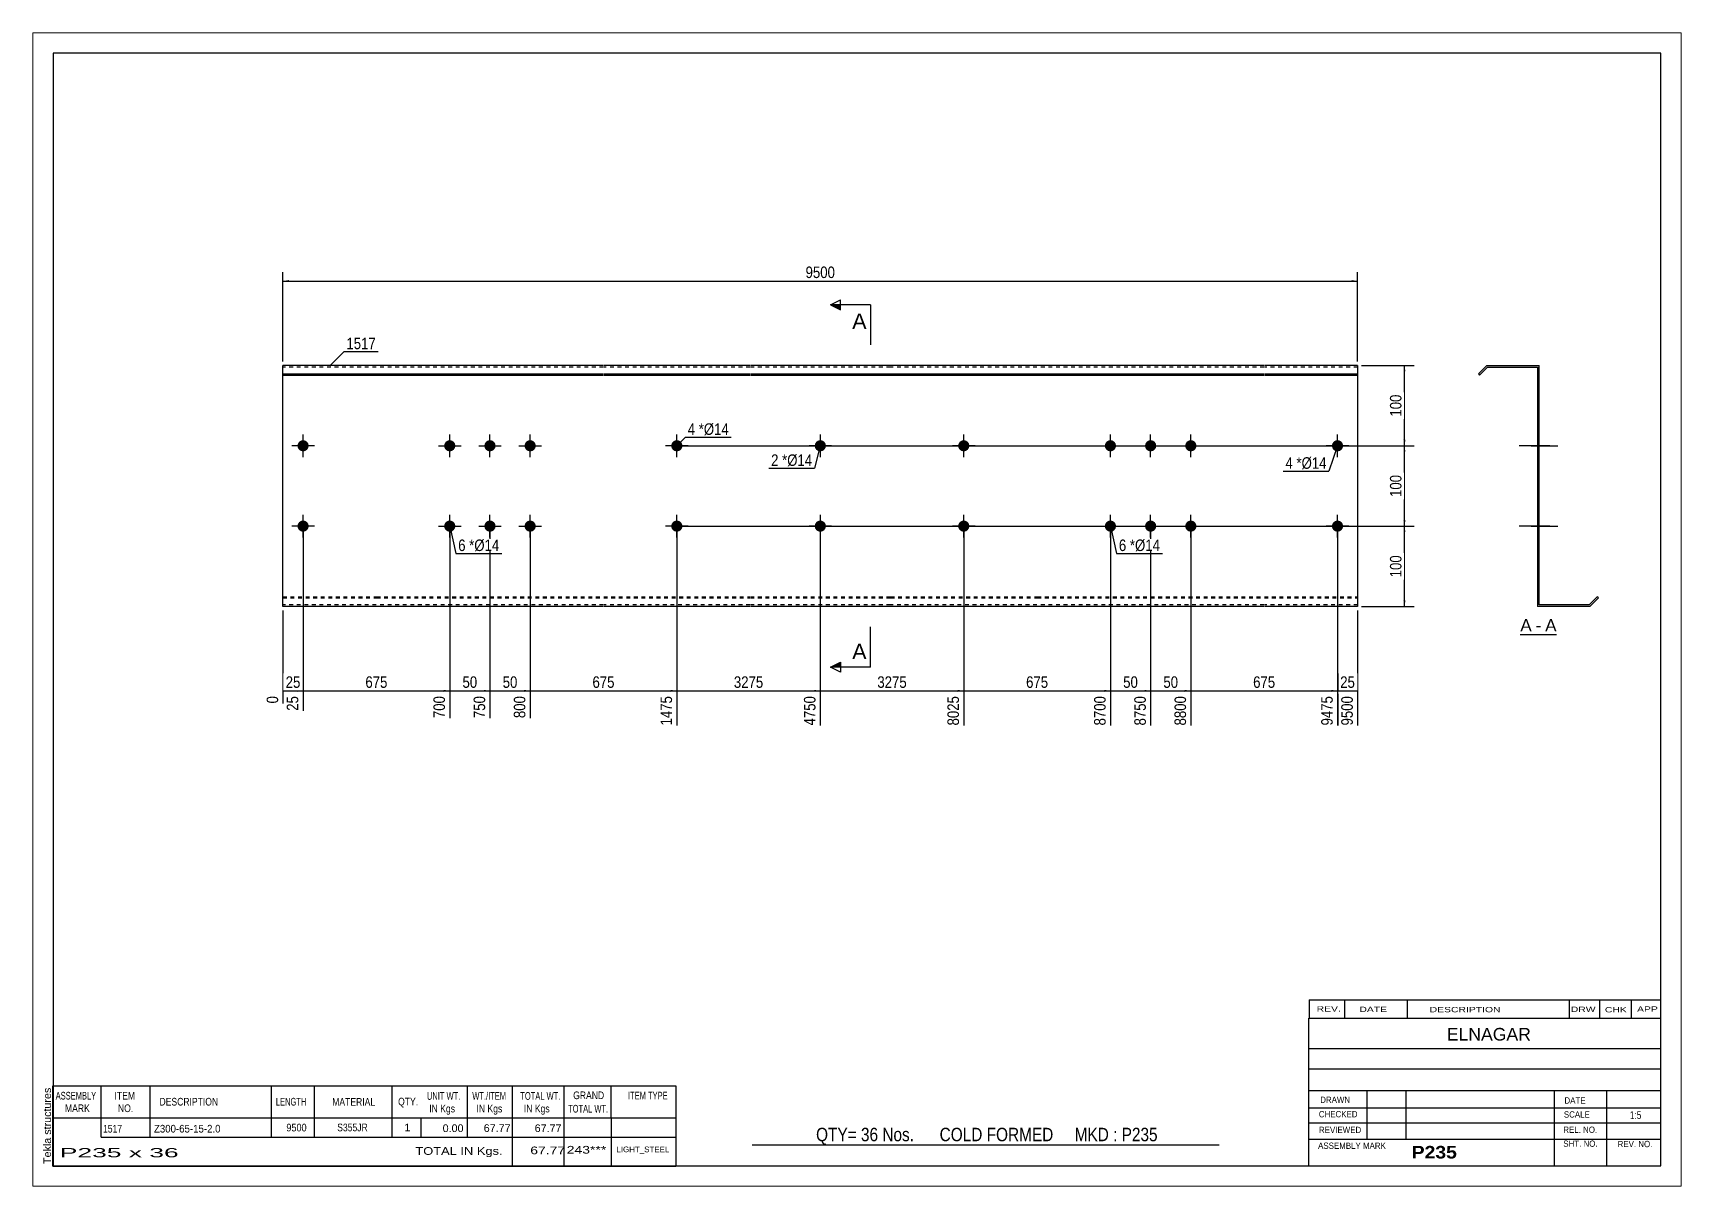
# Paper-space layout 'Layout1' of a CAD drawing. Header units: millimetres. Extents: x 0 to 410, y 0 to 287.
# The model-space entities are those that its viewports show. They can reach past a viewport. Long polylines and large blocks are cut down to what shows.
import ezdxf

# ---------------------------------------------------------------- set-up
doc = ezdxf.new("R2010")
doc.units = ezdxf.units.MM
doc.linetypes.add('DXK_LINE_DOT1', pattern=[1.8814, 0.9407, -0.9407])
doc.layers.add('Viewport layer', color=7, linetype='Continuous', plot=False)
doc.styles.add('Arial', font='ARIAL.TTF', dxfattribs={"height": 0.2})
doc.styles.add('Arial Bold', font='ARIALBD.TTF', dxfattribs={"height": 0.2})
doc.styles.add('Arial Narrow', font='ARIALN.TTF', dxfattribs={"height": 0.2})

# ---------------------------------------------------------------- blocks, each defined once
blk = doc.blocks.new('Unknown-629086975-1628')
at = {"color": 5, "linetype": 'Continuous'}
for p, q in [((342.8, 107.75), (-57.2, 107.75)), ((-57.2, 107.75), (-57.2, -169.25)), ((342.8, -169.25), (342.8, 107.75)), ((-57.2, -169.25), (342.8, -169.25))]:
    blk.add_line(p, q, dxfattribs=at)
at = {"color": 174, "linetype": 'Continuous', "style": 'Arial'}
blk.add_text('Tekla structures', height=1.9102, rotation=90, dxfattribs=at).set_placement((-57.7, -168.75))
blk = doc.blocks.new('Unknown-629086975-12 - 1230')
at = {"color": 7, "linetype": 'Continuous'}
blk.add_line((307.81, -36.95), (316.84, -36.95), dxfattribs=at)
at = {"color": 0, "linetype": 'Continuous'}
blk.add_wipeout([(310.65, -36.2), (310.65, -33), (307.81, -33), (307.81, -36.2)], dxfattribs=at)
blk.add_wipeout([(313.03, -36.2), (313.03, -33), (311.61, -33), (311.61, -36.2)], dxfattribs=at)
at = {"color": 96, "linetype": 'Continuous', "style": 'Arial'}
blk.add_text('A', height=3.06, dxfattribs=at).set_placement((307.81, -36.2))
at = {"color": 0, "linetype": 'Continuous'}
blk.add_wipeout([(316.84, -36.2), (316.84, -33), (313.99, -33), (313.99, -36.2)], dxfattribs=at)
at = {"color": 96, "linetype": 'Continuous', "style": 'Arial'}
for s, p in [('-', (311.61, -36.2)), ('A', (313.99, -36.2))]:
    blk.add_text(s, height=3.06, dxfattribs=at).set_placement(p)
blk = doc.blocks.new('Bolt-629086975-1223 - 1203')
at = {"linetype": 'Continuous'}
for points in [[(40.09, 10, -1), (42.89, 10, -1)], [(50.09, 10, -1), (52.89, 10, -1)], [(60.09, 10, -1), (62.89, 10, -1)], [(40.09, -10, -1), (42.89, -10, -1)], [(50.09, -10, -1), (52.89, -10, -1)], [(60.09, -10, -1), (62.89, -10, -1)]]:
    blk.add_hatch(color=3, dxfattribs=at).paths.add_polyline_path(points)
at = {"color": 3, "linetype": 'Continuous'}
for p, q in [((41.49, 7.2), (41.49, 12.8)), ((51.49, 7.2), (51.49, 12.8)), ((61.49, 7.2), (61.49, 12.8)), ((38.69, 10), (44.29, 10)), ((48.69, 10), (54.29, 10)), ((58.69, 10), (64.29, 10)), ((41.49, -12.8), (41.49, -7.2)), ((51.49, -12.8), (51.49, -7.2)), ((61.49, -12.8), (61.49, -7.2)), ((38.69, -10), (44.29, -10)), ((48.69, -10), (54.29, -10)), ((58.69, -10), (64.29, -10))]:
    blk.add_line(p, q, dxfattribs=at)
blk = doc.blocks.new('Part-629086975-1218 - 1203')
at = {"color": 2, "linetype": 'Continuous'}
for p, q in [((0, -30), (0, 30)), ((23.19, 30), (0, 30)), ((79.68, 30), (23.29, 30)), ((116.17, 30), (79.78, 30)), ((151.07, 30), (116.27, 30)), ((187.56, 30), (151.17, 30)), ((244.05, 30), (187.66, 30)), ((267.34, 30), (244.15, 30)), ((267.34, 30), (267.34, -30)), ((0, 27.88), (23.19, 27.88)), ((0, 27.6), (23.19, 27.6)), ((23.29, 27.88), (79.68, 27.88)), ((23.29, 27.6), (79.68, 27.6)), ((79.78, 27.88), (116.17, 27.88)), ((79.78, 27.6), (116.17, 27.6)), ((116.27, 27.88), (151.07, 27.88)), ((116.27, 27.6), (151.07, 27.6)), ((151.17, 27.88), (187.56, 27.88)), ((151.17, 27.6), (187.56, 27.6)), ((187.66, 27.88), (244.05, 27.88)), ((187.66, 27.6), (244.05, 27.6)), ((244.15, 27.88), (267.34, 27.88)), ((244.15, 27.6), (267.34, 27.6)), ((23.19, -30), (0, -30)), ((79.68, -30), (23.29, -30)), ((116.17, -30), (79.78, -30)), ((151.07, -30), (116.27, -30)), ((187.56, -30), (151.17, -30)), ((244.05, -30), (187.66, -30)), ((267.34, -30), (244.15, -30))]:
    blk.add_line(p, q, dxfattribs=at)
at = {"color": 7, "linetype": 'DXK_LINE_DOT1'}
for p, q in [((23.19, 29.6), (0, 29.6)), ((79.68, 29.6), (23.29, 29.6)), ((116.17, 29.6), (79.78, 29.6)), ((151.07, 29.6), (116.27, 29.6)), ((187.56, 29.6), (151.17, 29.6)), ((244.05, 29.6), (187.66, 29.6)), ((267.34, 29.6), (244.15, 29.6)), ((0, -27.6), (23.19, -27.6)), ((0, -27.88), (23.19, -27.88)), ((23.29, -27.6), (79.68, -27.6)), ((23.29, -27.88), (79.68, -27.88)), ((79.78, -27.6), (116.17, -27.6)), ((79.78, -27.88), (116.17, -27.88)), ((116.27, -27.6), (151.07, -27.6)), ((116.27, -27.88), (151.07, -27.88)), ((151.17, -27.6), (187.56, -27.6)), ((151.17, -27.88), (187.56, -27.88)), ((187.66, -27.6), (244.05, -27.6)), ((187.66, -27.88), (244.05, -27.88)), ((244.15, -27.6), (267.34, -27.6)), ((244.15, -27.88), (267.34, -27.88)), ((23.19, -29.6), (0, -29.6)), ((79.68, -29.6), (23.29, -29.6)), ((116.17, -29.6), (79.78, -29.6)), ((151.07, -29.6), (116.27, -29.6)), ((187.56, -29.6), (151.17, -29.6)), ((244.05, -29.6), (187.66, -29.6)), ((267.34, -29.6), (244.15, -29.6))]:
    blk.add_line(p, q, dxfattribs=at)
blk = doc.blocks.new('Bolt-629086975-1219 - 1203')
at = {"linetype": 'Continuous'}
for points in [[(167.96, 10, -1), (170.76, 10, -1)], [(260.94, 10, -1), (263.74, 10, -1)]]:
    blk.add_hatch(color=3, dxfattribs=at).paths.add_polyline_path(points)
at = {"color": 3, "linetype": 'Continuous'}
for p, q in [((169.36, 7.2), (169.36, 12.8)), ((262.34, 7.2), (262.34, 12.8)), ((172.16, 10), (166.56, 10)), ((265.14, 10), (259.54, 10))]:
    blk.add_line(p, q, dxfattribs=at)
blk = doc.blocks.new('Bolt-629086975-1220 - 1203')
at = {"linetype": 'Continuous'}
for points in [[(204.45, 10, -1), (207.25, 10, -1)], [(214.45, 10, -1), (217.25, 10, -1)], [(224.45, 10, -1), (227.25, 10, -1)], [(204.45, -10, -1), (207.25, -10, -1)], [(214.45, -10, -1), (217.25, -10, -1)], [(224.45, -10, -1), (227.25, -10, -1)]]:
    blk.add_hatch(color=3, dxfattribs=at).paths.add_polyline_path(points)
at = {"color": 3, "linetype": 'Continuous'}
for p, q in [((205.85, 7.2), (205.85, 12.8)), ((215.85, 7.2), (215.85, 12.8)), ((225.85, 7.2), (225.85, 12.8)), ((203.05, 10), (208.65, 10)), ((213.05, 10), (218.65, 10)), ((223.05, 10), (228.65, 10)), ((205.85, -12.8), (205.85, -7.2)), ((215.85, -12.8), (215.85, -7.2)), ((225.85, -12.8), (225.85, -7.2)), ((203.05, -10), (208.65, -10)), ((213.05, -10), (218.65, -10)), ((223.05, -10), (228.65, -10))]:
    blk.add_line(p, q, dxfattribs=at)
blk = doc.blocks.new('Bolt-629086975-1221 - 1203')
at = {"linetype": 'Continuous'}
for points in [[(167.96, -10, -1), (170.76, -10, -1)], [(260.94, -10, -1), (263.74, -10, -1)]]:
    blk.add_hatch(color=3, dxfattribs=at).paths.add_polyline_path(points)
at = {"color": 3, "linetype": 'Continuous'}
for p, q in [((169.36, -12.8), (169.36, -7.2)), ((262.34, -12.8), (262.34, -7.2)), ((172.16, -10), (166.56, -10)), ((265.14, -10), (259.54, -10))]:
    blk.add_line(p, q, dxfattribs=at)
blk = doc.blocks.new('Bolt-629086975-1222 - 1203')
at = {"linetype": 'Continuous'}
for points in [[(3.6, 10, -1), (6.4, 10, -1)], [(96.58, 10, -1), (99.38, 10, -1)]]:
    blk.add_hatch(color=3, dxfattribs=at).paths.add_polyline_path(points)
at = {"color": 3, "linetype": 'Continuous'}
for p, q in [((5, 7.2), (5, 12.8)), ((97.98, 7.2), (97.98, 12.8)), ((7.8, 10), (2.2, 10)), ((100.78, 10), (95.18, 10))]:
    blk.add_line(p, q, dxfattribs=at)
blk = doc.blocks.new('Bolt-629086975-1224 - 1203')
at = {"linetype": 'Continuous'}
for points in [[(3.6, -10, -1), (6.4, -10, -1)], [(96.58, -10, -1), (99.38, -10, -1)]]:
    blk.add_hatch(color=3, dxfattribs=at).paths.add_polyline_path(points)
at = {"color": 3, "linetype": 'Continuous'}
for p, q in [((5, -12.8), (5, -7.2)), ((97.98, -12.8), (97.98, -7.2)), ((7.8, -10), (2.2, -10)), ((100.78, -10), (95.18, -10))]:
    blk.add_line(p, q, dxfattribs=at)
blk = doc.blocks.new('Bolt-629086975-1225 - 1203')
at = {"linetype": 'Continuous'}
for points in [[(135.07, 10, -1), (132.27, 10, -1)], [(135.07, -10, -1), (132.27, -10, -1)]]:
    blk.add_hatch(color=3, dxfattribs=at).paths.add_polyline_path(points)
at = {"color": 3, "linetype": 'Continuous'}
for p, q in [((133.67, 12.8), (133.67, 7.2)), ((136.47, 10), (130.87, 10)), ((133.67, -7.2), (133.67, -12.8)), ((136.47, -10), (130.87, -10))]:
    blk.add_line(p, q, dxfattribs=at)
blk = doc.blocks.new('Part-629086975-1232 - 1230')
at = {"color": 2, "linetype": 'Continuous'}
for p, q in [((299.52, 30), (297.4, 27.88)), ((297.68, 27.6), (299.69, 29.6)), ((299.52, 30), (312.52, 30)), ((299.69, 29.6), (312.12, 29.6)), ((312.12, 29.6), (312.12, -30)), ((312.52, -29.6), (312.52, 30)), ((297.4, 27.88), (297.68, 27.6)), ((326.96, -27.6), (324.96, -29.6)), ((325.12, -30), (327.24, -27.88)), ((327.24, -27.88), (326.96, -27.6)), ((325.12, -30), (312.12, -30)), ((324.96, -29.6), (312.52, -29.6))]:
    blk.add_line(p, q, dxfattribs=at)
blk = doc.blocks.new('Bolt-629086975-1233 - 1230')
at = {"linetype": 'Continuous'}
blk.add_hatch(color=3, dxfattribs=at).paths.add_polyline_path([(312.12, 11.4), (312.12, 8.6), (312.52, 8.6), (312.52, 11.4)])
blk.add_hatch(color=3, dxfattribs=at).paths.add_polyline_path([(312.12, 11.4), (312.12, 8.6), (312.52, 8.6), (312.52, 11.4)])
at = {"color": 3, "linetype": 'Continuous'}
for p, q in [((310.52, 10), (317.12, 10)), ((310.52, 10), (317.12, 10)), ((312.12, 11.4), (312.52, 11.4)), ((312.12, 11.4), (312.52, 11.4)), ((312.12, 8.6), (312.52, 8.6)), ((312.12, 8.6), (312.52, 8.6))]:
    blk.add_line(p, q, dxfattribs=at)
blk = doc.blocks.new('Bolt-629086975-1234 - 1230')
at = {"linetype": 'Continuous'}
for points in [[(312.12, 11.4), (312.12, 8.6), (312.52, 8.6), (312.52, 11.4)], [(312.12, 11.4), (312.12, 8.6), (312.52, 8.6), (312.52, 11.4)], [(312.12, 11.4), (312.12, 8.6), (312.52, 8.6), (312.52, 11.4)], [(312.12, -8.6), (312.12, -11.4), (312.52, -11.4), (312.52, -8.6)], [(312.12, -8.6), (312.12, -11.4), (312.52, -11.4), (312.52, -8.6)], [(312.12, -8.6), (312.12, -11.4), (312.52, -11.4), (312.52, -8.6)]]:
    blk.add_hatch(color=3, dxfattribs=at).paths.add_polyline_path(points)
at = {"color": 3, "linetype": 'Continuous'}
for p, q in [((315.12, 10), (307.52, 10)), ((315.12, 10), (307.52, 10)), ((315.12, 10), (307.52, 10)), ((312.52, 11.4), (312.12, 11.4)), ((312.52, 11.4), (312.12, 11.4)), ((312.52, 11.4), (312.12, 11.4)), ((312.52, 8.6), (312.12, 8.6)), ((312.52, 8.6), (312.12, 8.6)), ((312.52, 8.6), (312.12, 8.6)), ((315.12, -10), (307.52, -10)), ((315.12, -10), (307.52, -10)), ((315.12, -10), (307.52, -10)), ((312.52, -8.6), (312.12, -8.6)), ((312.52, -8.6), (312.12, -8.6)), ((312.52, -8.6), (312.12, -8.6)), ((312.52, -11.4), (312.12, -11.4)), ((312.52, -11.4), (312.12, -11.4)), ((312.52, -11.4), (312.12, -11.4))]:
    blk.add_line(p, q, dxfattribs=at)
blk = doc.blocks.new('Bolt-629086975-1235 - 1230')
at = {"linetype": 'Continuous'}
blk.add_hatch(color=3, dxfattribs=at).paths.add_polyline_path([(312.12, -8.6), (312.12, -11.4), (312.52, -11.4), (312.52, -8.6)])
blk.add_hatch(color=3, dxfattribs=at).paths.add_polyline_path([(312.12, -8.6), (312.12, -11.4), (312.52, -11.4), (312.52, -8.6)])
at = {"color": 3, "linetype": 'Continuous'}
for p, q in [((310.52, -10), (317.12, -10)), ((310.52, -10), (317.12, -10)), ((312.12, -8.6), (312.52, -8.6)), ((312.12, -8.6), (312.52, -8.6)), ((312.12, -11.4), (312.52, -11.4)), ((312.12, -11.4), (312.52, -11.4))]:
    blk.add_line(p, q, dxfattribs=at)
blk = doc.blocks.new('Bolt-629086975-1236 - 1230')
at = {"linetype": 'Continuous'}
blk.add_hatch(color=3, dxfattribs=at).paths.add_polyline_path([(312.12, 11.4), (312.12, 8.6), (312.52, 8.6), (312.52, 11.4)])
blk.add_hatch(color=3, dxfattribs=at).paths.add_polyline_path([(312.12, 11.4), (312.12, 8.6), (312.52, 8.6), (312.52, 11.4)])
at = {"color": 3, "linetype": 'Continuous'}
for p, q in [((310.52, 10), (317.12, 10)), ((310.52, 10), (317.12, 10)), ((312.12, 11.4), (312.52, 11.4)), ((312.12, 11.4), (312.52, 11.4)), ((312.12, 8.6), (312.52, 8.6)), ((312.12, 8.6), (312.52, 8.6))]:
    blk.add_line(p, q, dxfattribs=at)
blk = doc.blocks.new('Bolt-629086975-1237 - 1230')
at = {"linetype": 'Continuous'}
for points in [[(312.12, 11.4), (312.12, 8.6), (312.52, 8.6), (312.52, 11.4)], [(312.12, 11.4), (312.12, 8.6), (312.52, 8.6), (312.52, 11.4)], [(312.12, 11.4), (312.12, 8.6), (312.52, 8.6), (312.52, 11.4)], [(312.12, -8.6), (312.12, -11.4), (312.52, -11.4), (312.52, -8.6)], [(312.12, -8.6), (312.12, -11.4), (312.52, -11.4), (312.52, -8.6)], [(312.12, -8.6), (312.12, -11.4), (312.52, -11.4), (312.52, -8.6)]]:
    blk.add_hatch(color=3, dxfattribs=at).paths.add_polyline_path(points)
at = {"color": 3, "linetype": 'Continuous'}
for p, q in [((315.12, 10), (307.52, 10)), ((315.12, 10), (307.52, 10)), ((315.12, 10), (307.52, 10)), ((312.52, 11.4), (312.12, 11.4)), ((312.52, 11.4), (312.12, 11.4)), ((312.52, 11.4), (312.12, 11.4)), ((312.52, 8.6), (312.12, 8.6)), ((312.52, 8.6), (312.12, 8.6)), ((312.52, 8.6), (312.12, 8.6)), ((315.12, -10), (307.52, -10)), ((315.12, -10), (307.52, -10)), ((315.12, -10), (307.52, -10)), ((312.52, -8.6), (312.12, -8.6)), ((312.52, -8.6), (312.12, -8.6)), ((312.52, -8.6), (312.12, -8.6)), ((312.52, -11.4), (312.12, -11.4)), ((312.52, -11.4), (312.12, -11.4)), ((312.52, -11.4), (312.12, -11.4))]:
    blk.add_line(p, q, dxfattribs=at)
blk = doc.blocks.new('Bolt-629086975-1238 - 1230')
at = {"linetype": 'Continuous'}
blk.add_hatch(color=3, dxfattribs=at).paths.add_polyline_path([(312.12, -8.6), (312.12, -11.4), (312.52, -11.4), (312.52, -8.6)])
blk.add_hatch(color=3, dxfattribs=at).paths.add_polyline_path([(312.12, -8.6), (312.12, -11.4), (312.52, -11.4), (312.52, -8.6)])
at = {"color": 3, "linetype": 'Continuous'}
for p, q in [((310.52, -10), (317.12, -10)), ((310.52, -10), (317.12, -10)), ((312.12, -8.6), (312.52, -8.6)), ((312.12, -8.6), (312.52, -8.6)), ((312.12, -11.4), (312.52, -11.4)), ((312.12, -11.4), (312.52, -11.4))]:
    blk.add_line(p, q, dxfattribs=at)
blk = doc.blocks.new('Bolt-629086975-1239 - 1230')
at = {"linetype": 'Continuous'}
for points in [[(312.52, 8.6), (312.52, 11.4), (312.12, 11.4), (312.12, 8.6)], [(312.52, -11.4), (312.52, -8.6), (312.12, -8.6), (312.12, -11.4)]]:
    blk.add_hatch(color=3, dxfattribs=at).paths.add_polyline_path(points)
at = {"color": 3, "linetype": 'Continuous'}
for p, q in [((312.52, 10), (308.12, 10)), ((312.52, 11.4), (312.12, 11.4)), ((312.52, 8.6), (312.12, 8.6)), ((312.52, -10), (308.12, -10)), ((312.52, -8.6), (312.12, -8.6)), ((312.52, -11.4), (312.12, -11.4))]:
    blk.add_line(p, q, dxfattribs=at)
blk = doc.blocks.new('StraightDimension-629086975-1327 - 1203')
at = {"linetype": 'Continuous'}
for points in [[(1.5, 50.75), (0, 51), (1.5, 51.25)], [(265.84, 51.25), (267.34, 51), (265.84, 50.75)]]:
    blk.add_hatch(color=7, dxfattribs=at).paths.add_polyline_path(points)
at = {"color": 7, "linetype": 'Continuous'}
for p, q in [((0, 31), (0, 53.25)), ((0, 51), (267.34, 51)), ((267.34, 31), (267.34, 53.25))]:
    blk.add_line(p, q, dxfattribs=at)
at = {"color": 0}
blk.add_wipeout([(137.93, 51.15), (137.93, 55.35), (129.41, 55.35), (129.41, 51.15)], dxfattribs=at)
at = {"color": 3, "style": 'Arial Narrow'}
blk.add_text('9500', height=2.863, dxfattribs=at).set_placement((130.01, 51.75))
blk = doc.blocks.new('StraightDimension-629086975-1250 - 1203')
at = {"linetype": 'Continuous'}
blk.add_hatch(color=7, dxfattribs=at).paths.add_polyline_path([(265.84, -50.75), (267.34, -51), (265.84, -51.25)])
at = {"color": 7, "linetype": 'Continuous'}
for p, q in [((262.34, -11), (262.34, -59.61)), ((267.34, -31), (267.34, -59.61)), ((262.34, -51), (267.34, -51))]:
    blk.add_line(p, q, dxfattribs=at)
at = {"color": 0}
blk.add_wipeout([(267.27, -50.85), (267.27, -46.65), (262.41, -46.65), (262.41, -50.85)], dxfattribs=at)
at = {"color": 0, "linetype": 'Continuous'}
blk.add_wipeout([(266.74, -51.7), (262.54, -51.7), (262.54, -60.21), (266.74, -60.21)], dxfattribs=at)
at = {"color": 3, "style": 'Arial Narrow'}
blk.add_text('25', height=2.863, dxfattribs=at).set_placement((263.01, -50.25))
at = {"color": 3, "linetype": 'Continuous', "style": 'Arial Narrow'}
blk.add_text('9500', height=2.863, rotation=90.0002, dxfattribs=at).set_placement((266.14, -59.61))
blk = doc.blocks.new('StraightDimension-629086975-1251 - 1203')
at = {"linetype": 'Continuous'}
blk.add_hatch(color=7, dxfattribs=at).paths.add_polyline_path([(260.84, -50.75), (262.34, -51), (260.84, -51.25)])
at = {"color": 7, "linetype": 'Continuous'}
for p, q in [((225.85, -11), (225.85, -59.61)), ((262.34, -11), (262.34, -59.61)), ((225.85, -51), (262.34, -51))]:
    blk.add_line(p, q, dxfattribs=at)
at = {"color": 0}
blk.add_wipeout([(247.44, -50.85), (247.44, -46.65), (240.75, -46.65), (240.75, -50.85)], dxfattribs=at)
at = {"color": 0, "linetype": 'Continuous'}
blk.add_wipeout([(261.74, -51.7), (257.54, -51.7), (257.54, -60.21), (261.74, -60.21)], dxfattribs=at)
at = {"color": 3, "style": 'Arial Narrow'}
blk.add_text('675', height=2.863, dxfattribs=at).set_placement((241.35, -50.25))
at = {"color": 3, "linetype": 'Continuous', "style": 'Arial Narrow'}
blk.add_text('9475', height=2.863, rotation=90.0002, dxfattribs=at).set_placement((261.14, -59.61))
blk = doc.blocks.new('StraightDimension-629086975-1252 - 1203')
at = {"linetype": 'Continuous'}
blk.add_hatch(color=7, dxfattribs=at).paths.add_polyline_path([(224.35, -50.75), (225.85, -51), (224.35, -51.25)])
at = {"color": 7, "linetype": 'Continuous'}
for p, q in [((215.85, -11), (215.85, -59.61)), ((225.85, -11), (225.85, -59.61)), ((215.85, -51), (225.85, -51))]:
    blk.add_line(p, q, dxfattribs=at)
at = {"color": 0}
blk.add_wipeout([(223.28, -50.85), (223.28, -46.65), (218.42, -46.65), (218.42, -50.85)], dxfattribs=at)
at = {"color": 0, "linetype": 'Continuous'}
blk.add_wipeout([(225.25, -51.7), (221.05, -51.7), (221.05, -60.21), (225.25, -60.21)], dxfattribs=at)
at = {"color": 3, "style": 'Arial Narrow'}
blk.add_text('50', height=2.863, dxfattribs=at).set_placement((219.02, -50.25))
at = {"color": 3, "linetype": 'Continuous', "style": 'Arial Narrow'}
blk.add_text('8800', height=2.863, rotation=90.0002, dxfattribs=at).set_placement((224.65, -59.61))
blk = doc.blocks.new('StraightDimension-629086975-1253 - 1203')
at = {"linetype": 'Continuous'}
blk.add_hatch(color=7, dxfattribs=at).paths.add_polyline_path([(214.35, -50.75), (215.85, -51), (214.35, -51.25)])
at = {"color": 7, "linetype": 'Continuous'}
for p, q in [((205.85, -11), (205.85, -59.61)), ((215.85, -11), (215.85, -59.61)), ((205.85, -51), (215.85, -51))]:
    blk.add_line(p, q, dxfattribs=at)
at = {"color": 0}
blk.add_wipeout([(213.28, -50.85), (213.28, -46.65), (208.42, -46.65), (208.42, -50.85)], dxfattribs=at)
at = {"color": 0, "linetype": 'Continuous'}
blk.add_wipeout([(215.25, -51.7), (211.05, -51.7), (211.05, -60.21), (215.25, -60.21)], dxfattribs=at)
at = {"color": 3, "style": 'Arial Narrow'}
blk.add_text('50', height=2.863, dxfattribs=at).set_placement((209.02, -50.25))
at = {"color": 3, "linetype": 'Continuous', "style": 'Arial Narrow'}
blk.add_text('8750', height=2.863, rotation=90.0002, dxfattribs=at).set_placement((214.65, -59.61))
blk = doc.blocks.new('StraightDimension-629086975-1254 - 1203')
at = {"linetype": 'Continuous'}
blk.add_hatch(color=7, dxfattribs=at).paths.add_polyline_path([(204.35, -50.75), (205.85, -51), (204.35, -51.25)])
at = {"color": 7, "linetype": 'Continuous'}
for p, q in [((169.36, -11), (169.36, -59.61)), ((205.85, -11), (205.85, -59.61)), ((169.36, -51), (205.85, -51))]:
    blk.add_line(p, q, dxfattribs=at)
at = {"color": 0}
blk.add_wipeout([(190.95, -50.85), (190.95, -46.65), (184.27, -46.65), (184.27, -50.85)], dxfattribs=at)
at = {"color": 0, "linetype": 'Continuous'}
blk.add_wipeout([(205.25, -51.7), (201.05, -51.7), (201.05, -60.21), (205.25, -60.21)], dxfattribs=at)
at = {"color": 3, "style": 'Arial Narrow'}
blk.add_text('675', height=2.863, dxfattribs=at).set_placement((184.87, -50.25))
at = {"color": 3, "linetype": 'Continuous', "style": 'Arial Narrow'}
blk.add_text('8700', height=2.863, rotation=90.0002, dxfattribs=at).set_placement((204.65, -59.61))
blk = doc.blocks.new('StraightDimension-629086975-1255 - 1203')
at = {"linetype": 'Continuous'}
blk.add_hatch(color=7, dxfattribs=at).paths.add_polyline_path([(167.86, -50.75), (169.36, -51), (167.86, -51.25)])
at = {"color": 7, "linetype": 'Continuous'}
for p, q in [((133.67, -11), (133.67, -59.61)), ((169.36, -11), (169.36, -59.61)), ((133.67, -51), (169.36, -51))]:
    blk.add_line(p, q, dxfattribs=at)
at = {"color": 0}
blk.add_wipeout([(155.77, -50.85), (155.77, -46.65), (147.26, -46.65), (147.26, -50.85)], dxfattribs=at)
at = {"color": 0, "linetype": 'Continuous'}
blk.add_wipeout([(168.76, -51.7), (164.56, -51.7), (164.56, -60.21), (168.76, -60.21)], dxfattribs=at)
at = {"color": 3, "style": 'Arial Narrow'}
blk.add_text('3275', height=2.863, dxfattribs=at).set_placement((147.86, -50.25))
at = {"color": 3, "linetype": 'Continuous', "style": 'Arial Narrow'}
blk.add_text('8025', height=2.863, rotation=90.0002, dxfattribs=at).set_placement((168.16, -59.61))
blk = doc.blocks.new('StraightDimension-629086975-1256 - 1203')
at = {"linetype": 'Continuous'}
blk.add_hatch(color=7, dxfattribs=at).paths.add_polyline_path([(132.17, -50.75), (133.67, -51), (132.17, -51.25)])
at = {"color": 7, "linetype": 'Continuous'}
for p, q in [((97.98, -11), (97.98, -59.61)), ((133.67, -11), (133.67, -59.61)), ((97.98, -51), (133.67, -51))]:
    blk.add_line(p, q, dxfattribs=at)
at = {"color": 0}
blk.add_wipeout([(120.08, -50.85), (120.08, -46.65), (111.57, -46.65), (111.57, -50.85)], dxfattribs=at)
at = {"color": 0, "linetype": 'Continuous'}
blk.add_wipeout([(133.07, -51.7), (128.87, -51.7), (128.87, -60.21), (133.07, -60.21)], dxfattribs=at)
at = {"color": 3, "style": 'Arial Narrow'}
blk.add_text('3275', height=2.863, dxfattribs=at).set_placement((112.17, -50.25))
at = {"color": 3, "linetype": 'Continuous', "style": 'Arial Narrow'}
blk.add_text('4750', height=2.863, rotation=90.0002, dxfattribs=at).set_placement((132.47, -59.61))
blk = doc.blocks.new('StraightDimension-629086975-1257 - 1203')
at = {"linetype": 'Continuous'}
blk.add_hatch(color=7, dxfattribs=at).paths.add_polyline_path([(96.48, -50.75), (97.98, -51), (96.48, -51.25)])
at = {"color": 7, "linetype": 'Continuous'}
for p, q in [((61.49, -11), (61.49, -57.78)), ((97.98, -11), (97.98, -59.61)), ((61.49, -51), (97.98, -51))]:
    blk.add_line(p, q, dxfattribs=at)
at = {"color": 0}
blk.add_wipeout([(83.07, -50.85), (83.07, -46.65), (76.39, -46.65), (76.39, -50.85)], dxfattribs=at)
at = {"color": 0, "linetype": 'Continuous'}
blk.add_wipeout([(97.38, -51.7), (93.18, -51.7), (93.18, -60.21), (97.38, -60.21)], dxfattribs=at)
at = {"color": 3, "style": 'Arial Narrow'}
blk.add_text('675', height=2.863, dxfattribs=at).set_placement((76.99, -50.25))
at = {"color": 3, "linetype": 'Continuous', "style": 'Arial Narrow'}
blk.add_text('1475', height=2.863, rotation=90.0002, dxfattribs=at).set_placement((96.78, -59.61))
blk = doc.blocks.new('StraightDimension-629086975-1258 - 1203')
at = {"linetype": 'Continuous'}
blk.add_hatch(color=7, dxfattribs=at).paths.add_polyline_path([(59.99, -50.75), (61.49, -51), (59.99, -51.25)])
at = {"color": 7, "linetype": 'Continuous'}
for p, q in [((51.49, -11), (51.49, -57.78)), ((61.49, -11), (61.49, -57.78)), ((51.49, -51), (61.49, -51))]:
    blk.add_line(p, q, dxfattribs=at)
at = {"color": 0}
blk.add_wipeout([(58.92, -50.85), (58.92, -46.65), (54.06, -46.65), (54.06, -50.85)], dxfattribs=at)
at = {"color": 0, "linetype": 'Continuous'}
blk.add_wipeout([(60.89, -51.7), (56.69, -51.7), (56.69, -58.38), (60.89, -58.38)], dxfattribs=at)
at = {"color": 3, "style": 'Arial Narrow'}
blk.add_text('50', height=2.863, dxfattribs=at).set_placement((54.66, -50.25))
at = {"color": 3, "linetype": 'Continuous', "style": 'Arial Narrow'}
blk.add_text('800', height=2.863, rotation=90.0002, dxfattribs=at).set_placement((60.29, -57.78))
blk = doc.blocks.new('StraightDimension-629086975-1259 - 1203')
at = {"linetype": 'Continuous'}
blk.add_hatch(color=7, dxfattribs=at).paths.add_polyline_path([(49.99, -50.75), (51.49, -51), (49.99, -51.25)])
at = {"color": 7, "linetype": 'Continuous'}
for p, q in [((41.49, -11), (41.49, -57.78)), ((51.49, -11), (51.49, -57.78)), ((41.49, -51), (51.49, -51))]:
    blk.add_line(p, q, dxfattribs=at)
at = {"color": 0}
blk.add_wipeout([(48.92, -50.85), (48.92, -46.65), (44.06, -46.65), (44.06, -50.85)], dxfattribs=at)
at = {"color": 0, "linetype": 'Continuous'}
blk.add_wipeout([(50.89, -51.7), (46.69, -51.7), (46.69, -58.38), (50.89, -58.38)], dxfattribs=at)
at = {"color": 3, "style": 'Arial Narrow'}
blk.add_text('50', height=2.863, dxfattribs=at).set_placement((44.66, -50.25))
at = {"color": 3, "linetype": 'Continuous', "style": 'Arial Narrow'}
blk.add_text('750', height=2.863, rotation=90.0002, dxfattribs=at).set_placement((50.29, -57.78))
blk = doc.blocks.new('StraightDimension-629086975-1260 - 1203')
at = {"linetype": 'Continuous'}
blk.add_hatch(color=7, dxfattribs=at).paths.add_polyline_path([(39.99, -50.75), (41.49, -51), (39.99, -51.25)])
at = {"color": 7, "linetype": 'Continuous'}
for p, q in [((5, -11), (5, -55.96)), ((41.49, -11), (41.49, -57.78)), ((5, -51), (41.49, -51))]:
    blk.add_line(p, q, dxfattribs=at)
at = {"color": 0}
blk.add_wipeout([(26.59, -50.85), (26.59, -46.65), (19.9, -46.65), (19.9, -50.85)], dxfattribs=at)
at = {"color": 0, "linetype": 'Continuous'}
blk.add_wipeout([(40.89, -51.7), (36.69, -51.7), (36.69, -58.38), (40.89, -58.38)], dxfattribs=at)
at = {"color": 3, "style": 'Arial Narrow'}
blk.add_text('675', height=2.863, dxfattribs=at).set_placement((20.5, -50.25))
at = {"color": 3, "linetype": 'Continuous', "style": 'Arial Narrow'}
blk.add_text('700', height=2.863, rotation=90.0002, dxfattribs=at).set_placement((40.29, -57.78))
blk = doc.blocks.new('StraightDimension-629086975-1261 - 1203')
at = {"linetype": 'Continuous'}
blk.add_hatch(color=7, dxfattribs=at).paths.add_polyline_path([(3.5, -50.75), (5, -51), (3.5, -51.25)])
at = {"color": 7, "linetype": 'Continuous'}
for p, q in [((5, -11), (5, -55.96)), ((0, -31), (0, -54.13)), ((0, -51), (5, -51))]:
    blk.add_line(p, q, dxfattribs=at)
at = {"color": 0}
blk.add_wipeout([(4.93, -50.85), (4.93, -46.65), (0.07, -46.65), (0.07, -50.85)], dxfattribs=at)
at = {"color": 0, "linetype": 'Continuous'}
blk.add_wipeout([(4.4, -51.7), (0.2, -51.7), (0.2, -56.56), (4.4, -56.56)], dxfattribs=at)
blk.add_wipeout([(-0.6, -51.7), (-4.8, -51.7), (-4.8, -54.73), (-0.6, -54.73)], dxfattribs=at)
at = {"color": 3, "style": 'Arial Narrow'}
blk.add_text('25', height=2.863, dxfattribs=at).set_placement((0.67, -50.25))
at = {"color": 3, "linetype": 'Continuous', "style": 'Arial Narrow'}
for s, height, p in [('0', 2.86, (-1.2, -54.13)), ('25', 2.863, (3.8, -55.96))]:
    blk.add_text(s, height=height, rotation=90.0002, dxfattribs=at).set_placement(p)
blk = doc.blocks.new('StraightDimension-629086975-1307 - 1203')
at = {"linetype": 'Continuous'}
for points in [[(278.75, 28.5), (279, 30), (279.25, 28.5)], [(279.25, 11.5), (279, 10), (278.75, 11.5)]]:
    blk.add_hatch(color=7, dxfattribs=at).paths.add_polyline_path(points)
at = {"color": 7, "linetype": 'Continuous'}
for p, q in [((268.34, 30), (281.4, 30)), ((279, 10), (279, 30)), ((98.98, 10), (281.4, 10))]:
    blk.add_line(p, q, dxfattribs=at)
at = {"color": 0}
blk.add_wipeout([(278.85, 23.34), (274.65, 23.34), (274.65, 16.66), (278.85, 16.66)], dxfattribs=at)
at = {"color": 3, "style": 'Arial Narrow'}
blk.add_text('100', height=2.863, rotation=90.0002, dxfattribs=at).set_placement((278.25, 17.26))
blk = doc.blocks.new('StraightDimension-629086975-1308 - 1203')
at = {"linetype": 'Continuous'}
for points in [[(278.75, 8.5), (279, 10), (279.25, 8.5)], [(279.25, -8.5), (279, -10), (278.75, -8.5)]]:
    blk.add_hatch(color=7, dxfattribs=at).paths.add_polyline_path(points)
at = {"color": 7, "linetype": 'Continuous'}
for p, q in [((98.98, 10), (281.4, 10)), ((279, -10), (279, 10)), ((98.98, -10), (281.4, -10))]:
    blk.add_line(p, q, dxfattribs=at)
at = {"color": 0}
blk.add_wipeout([(278.85, 3.34), (274.65, 3.34), (274.65, -3.34), (278.85, -3.34)], dxfattribs=at)
at = {"color": 3, "style": 'Arial Narrow'}
blk.add_text('100', height=2.863, rotation=90.0002, dxfattribs=at).set_placement((278.25, -2.74))
blk = doc.blocks.new('StraightDimension-629086975-1309 - 1203')
at = {"linetype": 'Continuous'}
for points in [[(278.75, -11.5), (279, -10), (279.25, -11.5)], [(279.25, -28.5), (279, -30), (278.75, -28.5)]]:
    blk.add_hatch(color=7, dxfattribs=at).paths.add_polyline_path(points)
at = {"color": 7, "linetype": 'Continuous'}
for p, q in [((98.98, -10), (281.4, -10)), ((279, -30), (279, -10)), ((268.34, -30), (281.4, -30))]:
    blk.add_line(p, q, dxfattribs=at)
at = {"color": 0}
blk.add_wipeout([(278.85, -16.66), (274.65, -16.66), (274.65, -23.34), (278.85, -23.34)], dxfattribs=at)
at = {"color": 3, "style": 'Arial Narrow'}
blk.add_text('100', height=2.863, rotation=90.0002, dxfattribs=at).set_placement((278.25, -22.74))
blk = doc.blocks.new('CBS_BOM-629086975-1652')
at = {"color": 7, "linetype": 'Continuous'}
for p, q in [((-57.23, -157.28), (-57.23, -149.28)), ((-57.23, -149.28), (97.69, -149.28)), ((-45.23, -157.28), (-45.23, -149.28)), ((-33.04, -157.28), (-33.04, -149.28)), ((-2.88, -157.28), (-2.88, -149.28)), ((7.8, -157.28), (7.8, -149.28)), ((27.12, -157.28), (27.12, -149.28)), ((45.92, -157.28), (45.92, -149.28)), ((57.13, -157.28), (57.13, -149.28)), ((69.92, -157.28), (69.92, -149.28)), ((81.67, -157.28), (81.67, -149.28)), ((97.69, -149.29), (97.69, -157.27)), ((-57.23, -157.28), (97.69, -157.28)), ((-57.23, -162.08), (-57.23, -157.28)), ((-45.23, -162.08), (-45.23, -157.28)), ((-33.04, -162.08), (-33.04, -157.28)), ((-2.88, -162.08), (-2.88, -157.28)), ((7.8, -162.08), (7.8, -157.28)), ((27.12, -162.08), (27.12, -157.28)), ((34.38, -162.08), (34.38, -157.28)), ((45.92, -162.08), (45.92, -157.28)), ((57.13, -162.08), (57.13, -157.28)), ((69.92, -162.08), (69.92, -157.28)), ((81.69, -162.08), (81.69, -157.28)), ((97.69, -157.28), (97.69, -162.08)), ((-57.23, -169.28), (-57.23, -162.1)), ((-45.23, -162.08), (97.69, -162.08)), ((57.13, -169.28), (57.13, -162.1)), ((69.92, -169.28), (69.92, -162.1)), ((81.73, -169.28), (81.73, -162.1)), ((97.69, -162.08), (97.69, -169.28)), ((-57.23, -169.28), (97.69, -169.28))]:
    blk.add_line(p, q, dxfattribs=at)
at = {"color": 3, "linetype": 'Continuous', "style": 'Arial'}
for s, height, width, p in [('ASSEMBLY', 1.91, 0.7, (-56.55, -152.71)), ('ITEM', 1.91, 0.8, (-41.9, -152.71)), ('UNIT WT.', 1.91, 0.7, (35.81, -152.78)), ('WT./ITEM', 1.91, 0.7, (47.1, -152.78)), ('TOTAL WT.', 1.91, 0.7, (59.04, -152.78)), ('GRAND', 1.91, 0.8, (72.19, -152.62)), ('ITEM TYPE', 1.91, 0.7, (85.83, -152.7)), ('MARK', 1.91, 0.8, (-54.23, -155.84)), ('NO.', 1.91, 0.8, (-41.05, -155.84)), ('DESCRIPTION', 1.9102, 0.8, (-30.72, -154.21)), ('LENGTH', 1.91, 0.7, (-1.77, -154.21)), ('MATERIAL', 1.91, 0.8, (12.25, -154.26)), ('QTY.', 1.91, 0.8, (28.64, -154.18)), ('IN Kgs', 1.91, 0.8, (36.39, -155.92)), ('IN Kgs', 1.91, 0.8, (48.14, -155.92)), ('IN Kgs', 1.91, 0.8, (59.93, -155.92)), ('TOTAL WT.', 1.91, 0.7, (70.93, -155.96))]:
    blk.add_text(s, height=height, dxfattribs=dict(at, width=width)).set_placement(p)
at = {"color": 7, "linetype": 'Continuous', "style": 'Arial'}
for s, height, width, p in [('1517', 1.91, 0.8, (-44.77, -160.93)), ('Z300-65-15-2.0', 1.9102, 0.9, (-32.1, -160.93)), ('9500', 1.91, 0.85, (0.84, -160.65)), ('S355JR', 1.91, 0.8, (13.49, -160.62))]:
    blk.add_text(s, height=height, dxfattribs=dict(at, width=width)).set_placement(p)
for s, p in [('1', (30.21, -160.62)), ('0.00', (39.72, -160.81)), ('67.77', (49.94, -160.78)), ('67.77', (62.61, -160.81))]:
    blk.add_text(s, height=1.91, dxfattribs=at).set_placement(p)
at = {"color": 6, "linetype": 'Continuous', "style": 'Arial'}
for s, height, width, p in [('P235 x 36', 2.292, 2.05, (-55.51, -167.09)), ('TOTAL IN Kgs.', 1.9102, 1.2, (32.93, -166.48)), ('67.77', 1.91, 1.3, (61.52, -166.33)), ('243***', 1.91, 1.3, (70.59, -166.17))]:
    blk.add_text(s, height=height, dxfattribs=dict(at, width=width)).set_placement(p)
blk.add_text('LIGHT_STEEL', height=1.4135, dxfattribs=at).set_placement((82.94, -165.83))
blk = doc.blocks.new('CBS_CALLOFF-629086975-1653')
at = {"color": 7, "linetype": 'Continuous'}
blk.add_line((116.68, -163.98), (232.91, -164), dxfattribs=at)
at = {"color": 3, "linetype": 'Continuous', "style": 'Arial Narrow'}
blk.add_text('QTY= 36 Nos.      COLD FORMED     MKD : P235', height=3.3405, dxfattribs=at).set_placement((132.62, -163.09))
blk = doc.blocks.new('CBS_NAME_BLOG-629086975-1654')
at = {"color": 7, "linetype": 'Continuous'}
for p, q in [((255.21, -132.5), (342.73, -132.5)), ((255.21, -169.21), (255.21, -132.5)), ((255.21, -140.04), (342.73, -140.04)), ((255.28, -145.09), (342.8, -145.09)), ((255.21, -150.46), (342.73, -150.46)), ((269.73, -162.57), (269.73, -150.47)), ((279.42, -162.54), (279.42, -150.47)), ((316.33, -169.21), (316.33, -150.48)), ((329.38, -169.21), (329.38, -150.47)), ((255.22, -154.76), (342.8, -154.74)), ((255.21, -158.51), (342.73, -158.51)), ((255.21, -162.55), (342.73, -162.55)), ((255.21, -169.25), (342.8, -169.25))]:
    blk.add_line(p, q, dxfattribs=at)
at = {"color": 3, "linetype": 'Continuous', "style": 'Arial'}
blk.add_text('ELNAGAR', height=3.133, dxfattribs=at).set_placement((289.53, -138.03))
at = {"color": 3, "linetype": 'Continuous'}
for s, height, style, width, p in [('CHECKED', 1.566, 'Arial', 0.9, (257.69, -157.14)), ('DRAWN', 1.566, 'Arial', 0.9, (258.04, -153.57)), ('SCALE', 1.566, 'Arial', 0.9, (318.65, -157.21)), ('DATE', 1.566, 'Arial', 0.9, (318.8, -153.73)), ('1:5', 1.957, 'Arial Narrow', 0.9, (335.1, -157.57)), ('REVIEWED', 1.566, 'Arial', 0.9, (257.73, -161.06)), ('REL. NO.', 1.566, 'Arial', 0.9, (318.51, -161.01)), ('ASSEMBLY MARK', 1.5663, 'Arial', 0.9, (257.51, -164.99)), ('SHT. NO.', 1.566, 'Arial', 0.9, (318.51, -164.48)), ('REV. NO.', 1.566, 'Arial', 0.9, (332.03, -164.57)), ('P235', 3.131, 'Arial Bold', 1.1, (280.79, -167.39))]:
    blk.add_text(s, height=height, dxfattribs=dict(at, style=style, width=width)).set_placement(p)
blk = doc.blocks.new('CBS_REVISION-629086975-1655')
at = {"color": 7, "linetype": 'Continuous'}
for p, q in [((255.29, -127.87), (342.79, -127.87)), ((255.29, -127.87), (255.29, -132.5)), ((264.09, -127.87), (264.09, -132.5)), ((279.68, -127.87), (279.68, -132.44)), ((319.94, -127.87), (319.94, -132.5)), ((327.48, -127.87), (327.48, -132.5)), ((335.43, -127.87), (335.43, -132.5)), ((255.29, -132.5), (342.79, -132.5))]:
    blk.add_line(p, q, dxfattribs=at)
at = {"color": 7, "style": 'Arial Narrow', "width": 1.7}
for s, height, p in [('REV.', 1.326, (257.15, -130.82)), ('DATE', 1.326, (267.78, -130.94)), ('DESCRIPTION', 1.3257, (285.26, -130.99)), ('DRW', 1.326, (320.37, -130.93)), ('CHK', 1.326, (328.86, -131.02)), ('APP', 1.326, (336.86, -130.87))]:
    blk.add_text(s, height=height, dxfattribs=at).set_placement(p)
blk = doc.blocks.new('MarkSet-629086975-1346 - 1203')
at = {"color": 0}
blk.add_wipeout([(102.53, 12.72), (102.53, 15.72), (100.7, 15.72), (100.7, 12.72)], dxfattribs=at)
blk.add_wipeout([(102.53, 12.72), (102.53, 15.72), (100.7, 15.72), (100.7, 12.72)], dxfattribs=at)
at = {"color": 7, "linetype": 'Continuous'}
blk.add_line((97.98, 10), (100.1, 12.12), dxfattribs=at)
at = {"color": 0}
blk.add_wipeout([(104.7, 12.72), (104.7, 15.72), (103.43, 15.72), (103.43, 12.72)], dxfattribs=at)
blk.add_wipeout([(104.7, 12.72), (104.7, 15.72), (103.43, 15.72), (103.43, 12.72)], dxfattribs=at)
at = {"color": 3, "style": 'Arial Narrow'}
blk.add_text('4', height=2.86, dxfattribs=at).set_placement((100.7, 12.72))
at = {"color": 0}
blk.add_wipeout([(110.92, 12.72), (110.92, 15.72), (104.7, 15.72), (104.7, 12.72)], dxfattribs=at)
blk.add_wipeout([(110.92, 12.72), (110.92, 15.72), (104.7, 15.72), (104.7, 12.72)], dxfattribs=at)
at = {"color": 7, "linetype": 'Continuous'}
blk.add_line((100.1, 12.12), (111.52, 12.12), dxfattribs=at)
at = {"color": 3, "style": 'Arial Narrow'}
for s, height, p in [('*', 2.86, (103.43, 12.72)), ('Ø14', 2.863, (104.7, 12.72))]:
    blk.add_text(s, height=height, dxfattribs=at).set_placement(p)
blk = doc.blocks.new('SectionMark-629086975-1248 - 1203')
at = {"linetype": 'Continuous'}
for points in [[(138.67, 45.1), (138.67, 43.85), (136.17, 45.1)], [(138.67, -43.85), (138.67, -45.1), (136.17, -45.1)]]:
    blk.add_hatch(color=30, dxfattribs=at).paths.add_polyline_path(points)
at = {"color": 30, "linetype": 'Continuous'}
for p, q in [((136.17, 45.1), (138.67, 46.35)), ((136.17, 45.1), (138.67, 43.85)), ((138.67, 43.85), (138.67, 46.35)), ((136.17, -45.1), (138.67, -43.85)), ((138.67, -43.85), (138.67, -46.35)), ((138.67, -46.35), (136.17, -45.1))]:
    blk.add_line(p, q, dxfattribs=at)
at = {"color": 0, "linetype": 'Continuous'}
for points in [[(145.17, 39.1), (145.17, 43.1), (141.61, 43.1), (141.61, 39.1)], [(145.17, -43.1), (145.17, -39.1), (141.61, -39.1), (141.61, -43.1)]]:
    blk.add_wipeout(points, dxfattribs=at)
at = {"color": 30, "linetype": 'Continuous'}
for p, q in [((146.17, 45.1), (136.17, 45.1)), ((146.17, 45.1), (146.17, 35.1)), ((146.17, -45.1), (146.17, -35.1)), ((146.17, -45.1), (136.17, -45.1))]:
    blk.add_line(p, q, dxfattribs=at)
at = {"color": 96, "linetype": 'Continuous', "style": 'Arial'}
for p in [(141.61, 39.1), (141.61, -43.1)]:
    blk.add_text('A', height=3.82, dxfattribs=at).set_placement(p)
blk = doc.blocks.new('Mark-629086975-1330 - 1203')
at = {"color": 0}
blk.add_wipeout([(23.09, 34.04), (23.09, 37.04), (15.78, 37.04), (15.78, 34.04)], dxfattribs=at)
blk.add_wipeout([(23.09, 34.04), (23.09, 37.04), (15.78, 37.04), (15.78, 34.04)], dxfattribs=at)
at = {"color": 7, "linetype": 'Continuous'}
for p, q in [((11.65, 29.9), (15.18, 33.44)), ((15.18, 33.44), (23.69, 33.44))]:
    blk.add_line(p, q, dxfattribs=at)
at = {"color": 3, "style": 'Arial Narrow'}
blk.add_text('1517', height=2.863, dxfattribs=at).set_placement((15.78, 34.04))
blk = doc.blocks.new('MarkSet-629086975-1341 - 1203')
at = {"color": 0}
blk.add_wipeout([(251.23, 4.28), (251.23, 7.28), (249.4, 7.28), (249.4, 4.28)], dxfattribs=at)
blk.add_wipeout([(251.23, 4.28), (251.23, 7.28), (249.4, 7.28), (249.4, 4.28)], dxfattribs=at)
blk.add_wipeout([(253.4, 4.28), (253.4, 7.28), (252.13, 7.28), (252.13, 4.28)], dxfattribs=at)
blk.add_wipeout([(253.4, 4.28), (253.4, 7.28), (252.13, 7.28), (252.13, 4.28)], dxfattribs=at)
at = {"color": 3, "style": 'Arial Narrow'}
blk.add_text('4', height=2.86, dxfattribs=at).set_placement((249.4, 4.28))
at = {"color": 0}
blk.add_wipeout([(259.62, 4.28), (259.62, 7.28), (253.4, 7.28), (253.4, 4.28)], dxfattribs=at)
blk.add_wipeout([(259.62, 4.28), (259.62, 7.28), (253.4, 7.28), (253.4, 4.28)], dxfattribs=at)
at = {"color": 7, "linetype": 'Continuous'}
for p in [(262.34, 10), (248.8, 3.68)]:
    blk.add_line(p, (260.22, 3.68), dxfattribs=at)
at = {"color": 3, "style": 'Arial Narrow'}
for s, height, p in [('*', 2.86, (252.13, 4.28)), ('Ø14', 2.863, (253.4, 4.28))]:
    blk.add_text(s, height=height, dxfattribs=at).set_placement(p)
blk = doc.blocks.new('Mark-629086975-1349 - 1203')
at = {"color": 0}
blk.add_wipeout([(209.78, -16.2), (209.78, -13.2), (207.95, -13.2), (207.95, -16.2)], dxfattribs=at)
blk.add_wipeout([(209.78, -16.2), (209.78, -13.2), (207.95, -13.2), (207.95, -16.2)], dxfattribs=at)
at = {"color": 7, "linetype": 'Continuous'}
blk.add_line((205.85, -10), (207.35, -16.8), dxfattribs=at)
at = {"color": 0}
blk.add_wipeout([(211.96, -16.2), (211.96, -13.2), (210.68, -13.2), (210.68, -16.2)], dxfattribs=at)
blk.add_wipeout([(211.96, -16.2), (211.96, -13.2), (210.68, -13.2), (210.68, -16.2)], dxfattribs=at)
at = {"color": 3, "style": 'Arial Narrow'}
blk.add_text('6', height=2.86, dxfattribs=at).set_placement((207.95, -16.2))
at = {"color": 0}
blk.add_wipeout([(218.17, -16.2), (218.17, -13.2), (211.96, -13.2), (211.96, -16.2)], dxfattribs=at)
blk.add_wipeout([(218.17, -16.2), (218.17, -13.2), (211.96, -13.2), (211.96, -16.2)], dxfattribs=at)
at = {"color": 7, "linetype": 'Continuous'}
blk.add_line((207.35, -16.8), (218.77, -16.8), dxfattribs=at)
at = {"color": 3, "style": 'Arial Narrow'}
for s, height, p in [('*', 2.86, (210.68, -16.2)), ('Ø14', 2.863, (211.96, -16.2))]:
    blk.add_text(s, height=height, dxfattribs=at).set_placement(p)
blk = doc.blocks.new('Mark-629086975-1350 - 1203')
at = {"color": 0}
blk.add_wipeout([(45.42, -16.2), (45.42, -13.2), (43.59, -13.2), (43.59, -16.2)], dxfattribs=at)
blk.add_wipeout([(45.42, -16.2), (45.42, -13.2), (43.59, -13.2), (43.59, -16.2)], dxfattribs=at)
at = {"color": 7, "linetype": 'Continuous'}
blk.add_line((41.49, -10), (42.99, -16.8), dxfattribs=at)
at = {"color": 0}
blk.add_wipeout([(47.59, -16.2), (47.59, -13.2), (46.32, -13.2), (46.32, -16.2)], dxfattribs=at)
blk.add_wipeout([(47.59, -16.2), (47.59, -13.2), (46.32, -13.2), (46.32, -16.2)], dxfattribs=at)
at = {"color": 3, "style": 'Arial Narrow'}
blk.add_text('6', height=2.86, dxfattribs=at).set_placement((43.59, -16.2))
at = {"color": 0}
blk.add_wipeout([(53.81, -16.2), (53.81, -13.2), (47.59, -13.2), (47.59, -16.2)], dxfattribs=at)
blk.add_wipeout([(53.81, -16.2), (53.81, -13.2), (47.59, -13.2), (47.59, -16.2)], dxfattribs=at)
at = {"color": 7, "linetype": 'Continuous'}
blk.add_line((42.99, -16.8), (54.41, -16.8), dxfattribs=at)
at = {"color": 3, "style": 'Arial Narrow'}
for s, height, p in [('*', 2.86, (46.32, -16.2)), ('Ø14', 2.863, (47.59, -16.2))]:
    blk.add_text(s, height=height, dxfattribs=at).set_placement(p)
blk = doc.blocks.new('Mark-629086975-1351 - 1203')
at = {"color": 0}
blk.add_wipeout([(123.26, 4.99), (123.26, 7.99), (121.44, 7.99), (121.44, 4.99)], dxfattribs=at)
blk.add_wipeout([(123.26, 4.99), (123.26, 7.99), (121.44, 7.99), (121.44, 4.99)], dxfattribs=at)
blk.add_wipeout([(125.44, 4.99), (125.44, 7.99), (124.16, 7.99), (124.16, 4.99)], dxfattribs=at)
blk.add_wipeout([(125.44, 4.99), (125.44, 7.99), (124.16, 7.99), (124.16, 4.99)], dxfattribs=at)
at = {"color": 3, "style": 'Arial Narrow'}
blk.add_text('2', height=2.86, dxfattribs=at).set_placement((121.44, 4.99))
at = {"color": 0}
blk.add_wipeout([(131.66, 4.99), (131.66, 7.99), (125.44, 7.99), (125.44, 4.99)], dxfattribs=at)
blk.add_wipeout([(131.66, 4.99), (131.66, 7.99), (125.44, 7.99), (125.44, 4.99)], dxfattribs=at)
at = {"color": 7, "linetype": 'Continuous'}
for p in [(133.67, 10), (120.84, 4.39)]:
    blk.add_line(p, (132.26, 4.39), dxfattribs=at)
at = {"color": 3, "style": 'Arial Narrow'}
for s, height, p in [('*', 2.86, (124.16, 4.99)), ('Ø14', 2.863, (125.44, 4.99))]:
    blk.add_text(s, height=height, dxfattribs=at).set_placement(p)

msp = doc.modelspace()

# ---------------------------------------------------------------- block references
for name in ['Unknown-629086975-1628', 'Part-629086975-1218 - 1203', 'Part-629086975-1232 - 1230', 'Bolt-629086975-1222 - 1203', 'Bolt-629086975-1223 - 1203', 'Bolt-629086975-1225 - 1203', 'Bolt-629086975-1219 - 1203', 'Bolt-629086975-1220 - 1203', 'Bolt-629086975-1234 - 1230', 'Bolt-629086975-1237 - 1230', 'Bolt-629086975-1239 - 1230', 'Bolt-629086975-1233 - 1230', 'Bolt-629086975-1236 - 1230', 'Bolt-629086975-1224 - 1203', 'Bolt-629086975-1221 - 1203', 'Bolt-629086975-1235 - 1230', 'Bolt-629086975-1238 - 1230', 'CBS_REVISION-629086975-1655', 'CBS_NAME_BLOG-629086975-1654', 'CBS_BOM-629086975-1652', 'CBS_CALLOFF-629086975-1653']:
    msp.add_blockref(name, (0, 0))

# ---------------------------------------------------------------- next in the draw order: block references
for name in ['StraightDimension-629086975-1327 - 1203', 'StraightDimension-629086975-1250 - 1203', 'Unknown-629086975-12 - 1230']:
    msp.add_blockref(name, (0, 0))

# ---------------------------------------------------------------- next in the draw order: block references
for name in ['Mark-629086975-1330 - 1203', 'StraightDimension-629086975-1307 - 1203', 'StraightDimension-629086975-1251 - 1203']:
    msp.add_blockref(name, (0, 0))

# ---------------------------------------------------------------- next in the draw order: block references
msp.add_blockref('StraightDimension-629086975-1252 - 1203', (0, 0))

# ---------------------------------------------------------------- next in the draw order: block references
msp.add_blockref('StraightDimension-629086975-1253 - 1203', (0, 0))

# ---------------------------------------------------------------- next in the draw order: block references
msp.add_blockref('StraightDimension-629086975-1254 - 1203', (0, 0))

# ---------------------------------------------------------------- next in the draw order: block references
msp.add_blockref('StraightDimension-629086975-1255 - 1203', (0, 0))

# ---------------------------------------------------------------- next in the draw order: block references
msp.add_blockref('StraightDimension-629086975-1256 - 1203', (0, 0))

# ---------------------------------------------------------------- next in the draw order: block references
msp.add_blockref('StraightDimension-629086975-1257 - 1203', (0, 0))

# ---------------------------------------------------------------- next in the draw order: block references
for name in ['StraightDimension-629086975-1308 - 1203', 'StraightDimension-629086975-1258 - 1203']:
    msp.add_blockref(name, (0, 0))

# ---------------------------------------------------------------- next in the draw order: block references
for name in ['MarkSet-629086975-1346 - 1203', 'Mark-629086975-1351 - 1203', 'MarkSet-629086975-1341 - 1203', 'StraightDimension-629086975-1259 - 1203', 'StraightDimension-629086975-1309 - 1203']:
    msp.add_blockref(name, (0, 0))

# ---------------------------------------------------------------- next in the draw order: block references
for name in ['SectionMark-629086975-1248 - 1203', 'StraightDimension-629086975-1260 - 1203', 'Mark-629086975-1349 - 1203']:
    msp.add_blockref(name, (0, 0))

# ---------------------------------------------------------------- next in the draw order: block references
for name in ['StraightDimension-629086975-1261 - 1203', 'Mark-629086975-1350 - 1203']:
    msp.add_blockref(name, (0, 0))

psp = doc.layouts.get("Layout1")

# ---------------------------------------------------------------- viewports
at = {"layer": 'Viewport layer', "view_target_point": (142.8, -30.75)}
psp.add_viewport(center=(205, 143.5), size=(410, 287), view_center_point=(0, 0), view_height=287, dxfattribs=at)

doc.saveas('drawing.dxf')
